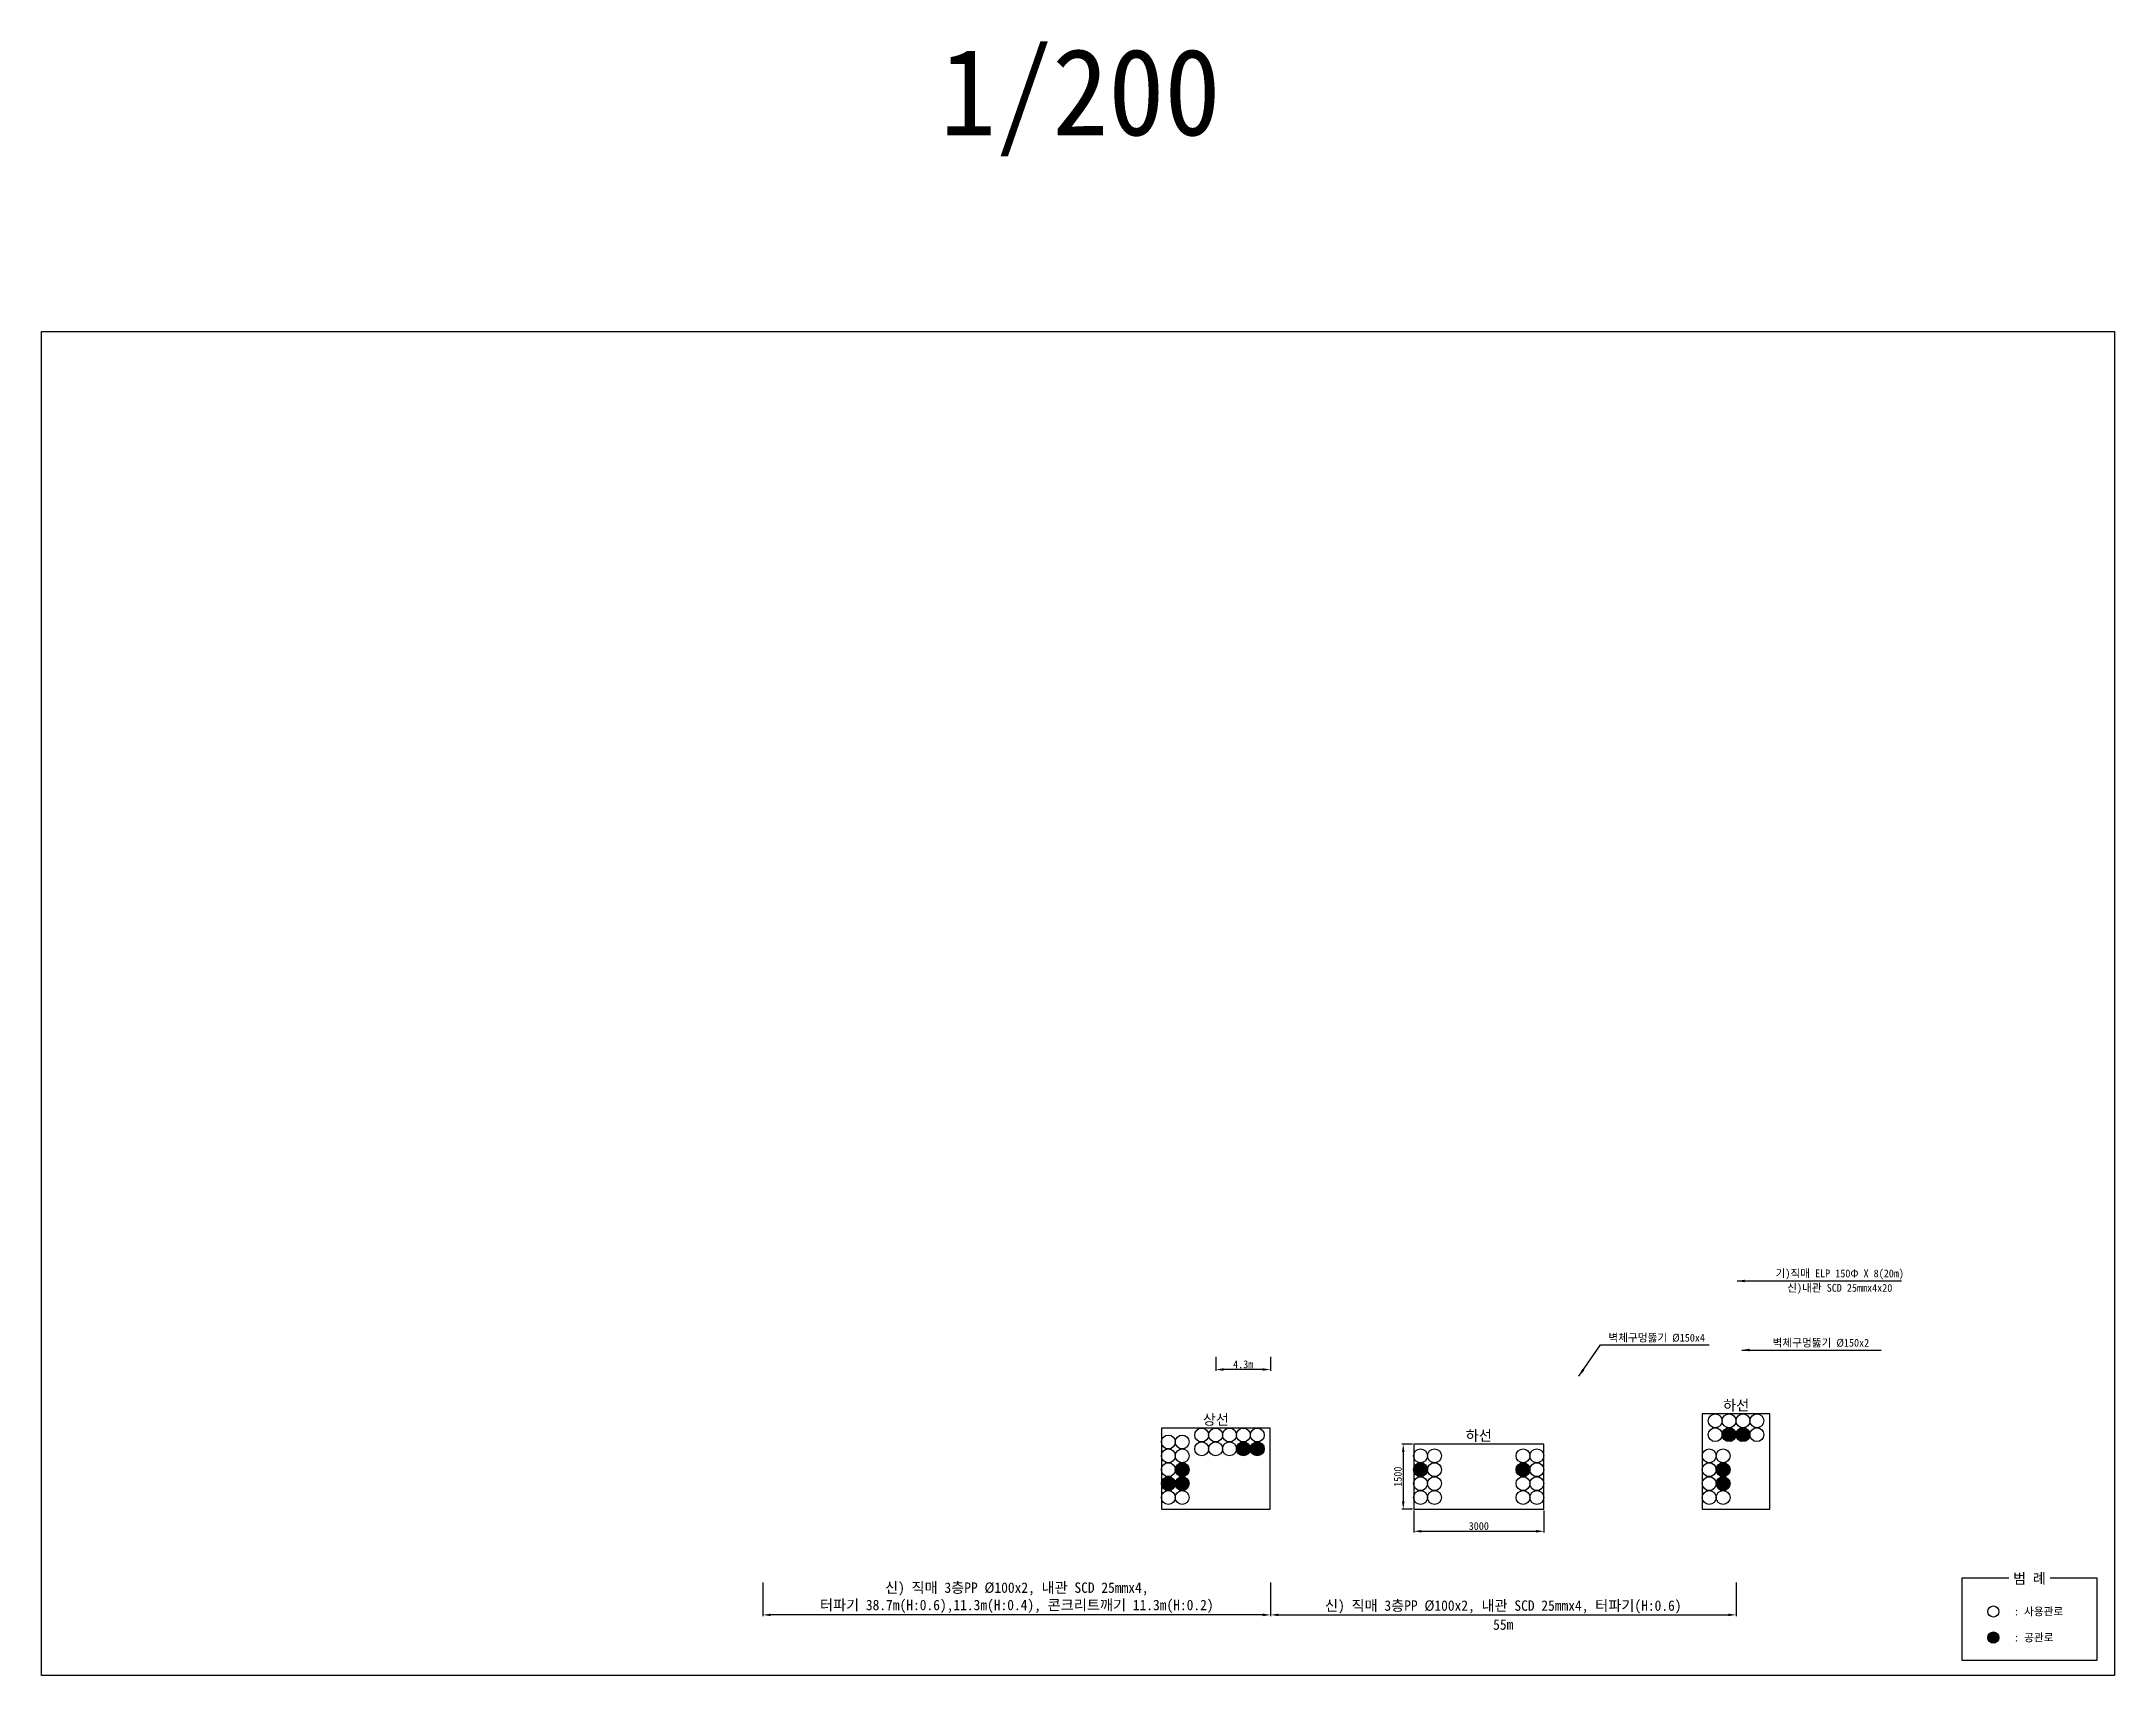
# Model space of a CAD drawing. Extents: x -212 to 226, y -69 to 145.
# Drawn here: x -212.2 to -53, y -5.2 to 121.5 of the extents above; entities that cross this region are included whole.
import ezdxf
from ezdxf.enums import TextEntityAlignment as Align

# ---------------------------------------------------------------- set-up
doc = ezdxf.new("R2010")
doc.units = 0
doc.header["$MEASUREMENT"] = 0
doc.layers.get('Defpoints').update_dxf_attribs({"linetype": 'CONTINUOUS'})
for name, color, linetype in [('TX-PAPR', 2, 'CONTINUOUS'), ('TZ-DIMS', 1, 'CONTINUOUS'), ('TZ-LEAL', 1, 'CONTINUOUS'), ('TZ-LEAT', 3, 'CONTINUOUS'), ('TZ-LINE', 7, 'CONTINUOUS'), ('TZ-TEX2', 3, 'CONTINUOUS'), ('TZ-TEXT', 6, 'CONTINUOUS')]:
    doc.layers.add(name, color=color, linetype=linetype)
doc.styles.get("Standard").update_dxf_attribs({"font": 'GulimChe.ttf'})
doc.dimstyles.new('D200', dxfattribs={"dimscale": 0.2, "dimtxt": 3, "dimasz": 3, "dimexe": 0.5, "dimexo": 0.5, "dimgap": 0.5, "dimtad": 1, "dimdec": 0, "dimzin": 1, "dimdsep": 46, "dimlunit": 6, "dimtxsty": 'Standard', "dimcen": 1, "dimclrd": 1, "dimclre": 1, "dimclrt": 3, "dimadec": 0, "dimazin": 0, "dimtfac": 1, "dimtdec": 0, "dimtix": 1, "dimtmove": 2, "dimatfit": 3, "dimfxl": 0, "dimtvp": 2, "dimlwd": -1, "dimlwe": -1, "dimarcsym": 0})

# ---------------------------------------------------------------- blocks, each defined once
blk = doc.blocks.new('*D3')
at = {"layer": 'Defpoints', "color": 0, "ltscale": 2}
for p in [(-106.8, 13.8), (-107.6, 8.8), (-106.8, 8.8)]:
    blk.add_point(p, dxfattribs=at)
at = {"layer": 'TZ-DIMS', "color": 1, "ltscale": 2}
for p, q in [((-106.9, 13.8), (-107.7, 13.8)), ((-107.6, 13.2), (-107.6, 9.4)), ((-106.9, 8.8), (-107.7, 8.8))]:
    blk.add_line(p, q, dxfattribs=at)
for points in [[(-107.7, 13.2), (-107.5, 13.2), (-107.6, 13.8)], [(-107.7, 9.4), (-107.5, 9.4), (-107.6, 8.8)]]:
    blk.add_solid(points, dxfattribs=at)
at = {"layer": 'TZ-DIMS', "color": 3, "ltscale": 2, "insert": (-108.01, 11.3), "char_height": 0.6, "attachment_point": 5, "rotation": 90}
blk.add_mtext('1500', dxfattribs=at)
blk = doc.blocks.new('*D4')
at = {"layer": 'Defpoints', "color": 0, "ltscale": 2}
for p in [(-106.8, 8.8), (-96.8, 8.8), (-96.8, 7.11)]:
    blk.add_point(p, dxfattribs=at)
at = {"layer": 'TZ-DIMS', "color": 1, "ltscale": 2}
for p, q in [((-106.8, 8.7), (-106.8, 7.01)), ((-96.8, 8.7), (-96.8, 7.01)), ((-106.2, 7.11), (-97.4, 7.11))]:
    blk.add_line(p, q, dxfattribs=at)
for points in [[(-106.2, 7.21), (-106.2, 7.01), (-106.8, 7.11)], [(-97.4, 7.21), (-97.4, 7.01), (-96.8, 7.11)]]:
    blk.add_solid(points, dxfattribs=at)
at = {"layer": 'TZ-DIMS', "color": 3, "ltscale": 2, "insert": (-101.8, 7.51), "char_height": 0.6, "attachment_point": 5}
blk.add_mtext('3000', dxfattribs=at)
blk = doc.blocks.new('*D5')
at = {"layer": 'Defpoints', "color": 0, "ltscale": 2}
for p in [(-121.99, 20.6), (-121.99, 19.53), (-117.79, 20.6)]:
    blk.add_point(p, dxfattribs=at)
at = {"layer": 'TZ-DIMS', "color": 1, "ltscale": 2}
for p, q in [((-121.99, 20.5), (-121.99, 19.43)), ((-118.39, 19.53), (-121.39, 19.53)), ((-117.79, 20.5), (-117.79, 19.43))]:
    blk.add_line(p, q, dxfattribs=at)
for points in [[(-121.39, 19.63), (-121.39, 19.43), (-121.99, 19.53)], [(-118.39, 19.63), (-118.39, 19.43), (-117.79, 19.53)]]:
    blk.add_solid(points, dxfattribs=at)
at = {"layer": 'TZ-DIMS', "color": 3, "ltscale": 2, "insert": (-119.89, 19.93), "char_height": 0.6, "width": 0.3945, "attachment_point": 5}
blk.add_mtext('4.3m', dxfattribs=at)
blk = doc.blocks.new('*D6')
at = {"layer": 'Defpoints', "color": 0, "ltscale": 2}
for p in [(-117.79, 3.28), (-82.04, 3.28), (-82.04, 0.69)]:
    blk.add_point(p, dxfattribs=at)
at = {"layer": 'TZ-TEXT', "color": 1, "ltscale": 2}
for p, q in [((-117.79, 3.18), (-117.79, 0.59)), ((-82.04, 3.18), (-82.04, 0.59)), ((-117.19, 0.69), (-82.64, 0.69))]:
    blk.add_line(p, q, dxfattribs=at)
for points in [[(-117.19, 0.79), (-117.19, 0.59), (-117.79, 0.69)], [(-82.64, 0.79), (-82.64, 0.59), (-82.04, 0.69)]]:
    blk.add_solid(points, dxfattribs=at)
at = {"layer": 'TZ-TEXT', "color": 3, "ltscale": 2, "insert": (-99.92, 1.3), "char_height": 0.8, "attachment_point": 5}
blk.add_mtext('{\\C6;신) 직매 3층PP Ø100x2, 내관 SCD 25mmx4, 터파기(H:0.6)}', dxfattribs=at)
blk = doc.blocks.new('*D7')
at = {"layer": 'Defpoints', "color": 0, "ltscale": 2}
for p in [(-156.77, 3.28), (-117.79, 3.28), (-156.77, 0.69)]:
    blk.add_point(p, dxfattribs=at)
at = {"layer": 'TZ-TEXT', "color": 1, "ltscale": 2}
for p, q in [((-156.77, 3.18), (-156.77, 0.59)), ((-117.79, 3.18), (-117.79, 0.59)), ((-118.39, 0.69), (-156.17, 0.69))]:
    blk.add_line(p, q, dxfattribs=at)
for points in [[(-156.17, 0.79), (-156.17, 0.59), (-156.77, 0.69)], [(-118.39, 0.79), (-118.39, 0.59), (-117.79, 0.69)]]:
    blk.add_solid(points, dxfattribs=at)
at = {"layer": 'TZ-TEXT', "color": 3, "ltscale": 2, "insert": (-137.28, 2.01), "char_height": 0.8, "attachment_point": 5}
blk.add_mtext('{\\C6;신) 직매 3층PP Ø100x2, 내관 SCD 25mmx4,\\P터파기 38.7m(H:0.6),11.3m(H:0.4), 콘크리트깨기 11.3m(H:0.2)}', dxfattribs=at)

msp = doc.modelspace()

# ---------------------------------------------------------------- hatches: boundary and pattern name
at = {"layer": 'TZ-LINE', "ltscale": 2}
h = msp.add_hatch(color=256, dxfattribs=at)
h.dxf.hatch_style = 1
h.paths.add_polyline_path([(-83.11, 14.53, 1), (-82.04, 14.53, 1)])
h = msp.add_hatch(color=256, dxfattribs=at)
h.dxf.hatch_style = 1
h.paths.add_polyline_path([(-82.04, 14.53, 1), (-80.98, 14.53, 1)])
h = msp.add_hatch(color=256, dxfattribs=at)
h.dxf.hatch_style = 1
h.paths.add_polyline_path([(-120.41, 13.44, 1), (-119.34, 13.44, 1)])
h = msp.add_hatch(color=256, dxfattribs=at)
h.dxf.hatch_style = 1
h.paths.add_polyline_path([(-119.34, 13.44, 1), (-118.28, 13.44, 1)])
h = msp.add_hatch(color=256, dxfattribs=at)
h.dxf.hatch_style = 1
h.paths.add_polyline_path([(-126.17, 10.77, 1), (-125.1, 10.77, 1)])
h = msp.add_hatch(color=256, dxfattribs=at)
h.dxf.hatch_style = 1
h.paths.add_polyline_path([(-125.1, 11.84, 1), (-124.04, 11.84, 1)])
h = msp.add_hatch(color=256, dxfattribs=at)
h.dxf.hatch_style = 1
h.paths.add_polyline_path([(-125.1, 10.77, 1), (-124.04, 10.77, 1)])
h = msp.add_hatch(color=256, dxfattribs=at)
h.dxf.hatch_style = 1
h.paths.add_polyline_path([(-106.8, 11.84, 1), (-105.74, 11.84, 1)])
h = msp.add_hatch(color=256, dxfattribs=at)
h.dxf.hatch_style = 1
h.paths.add_polyline_path([(-98.94, 11.84, 1), (-97.87, 11.84, 1)])
h = msp.add_hatch(color=256, dxfattribs=at)
h.dxf.hatch_style = 1
h.paths.add_polyline_path([(-83.57, 11.84, 1), (-82.5, 11.84, 1)])
h = msp.add_hatch(color=256, dxfattribs=at)
h.dxf.hatch_style = 1
h.paths.add_polyline_path([(-83.57, 10.77, 1), (-82.5, 10.77, 1)])
h = msp.add_hatch(color=256, dxfattribs=at)
h.dxf.hatch_style = 1
h.paths.add_polyline_path([(-62.7, -1.05, 1), (-61.85, -1.05, 1)])

# ---------------------------------------------------------------- linework, layer by layer
at = {"layer": 'TX-PAPR'}
msp.add_lwpolyline([(-212.18, 99.24), (-52.98, 99.24), (-52.98, -3.96), (-212.18, -3.96)], close=True, dxfattribs=at)
at = {"layer": 'TZ-LEAL', "elevation": 0.35}
msp.add_lwpolyline([(-92.44, 21.43), (-84.1, 21.43)], dxfattribs=at)
at = {"layer": 'TZ-LINE', "ltscale": 2, "elevation": 0.31}
for points in [[(-84.64, 8.8), (-79.45, 8.8), (-79.45, 16.13), (-84.64, 16.13)], [(-126.17, 8.8), (-117.82, 8.8), (-117.82, 15.04), (-126.17, 15.04)], [(-106.8, 8.8), (-96.8, 8.8), (-96.8, 13.8), (-106.8, 13.8)]]:
    msp.add_lwpolyline(points, close=True, dxfattribs=at)
msp.add_lwpolyline([(-61.09, 3.5), (-64.71, 3.5), (-64.71, -2.78), (-54.3, -2.78), (-54.3, 3.5), (-57.92, 3.5)], dxfattribs=at)
at = {"layer": 'TZ-LINE', "ltscale": 2}
for centre, radius in [((-83.64, 15.59, 0.31), 0.533), ((-82.58, 15.59, 0.31), 0.533), ((-81.51, 15.59, 0.31), 0.533), ((-80.44, 15.59, 0.31), 0.533), ((-125.64, 13.97, 0.31), 0.533), ((-124.57, 13.97, 0.31), 0.533), ((-123.08, 14.5, 0.31), 0.533), ((-122.01, 14.5, 0.31), 0.533), ((-120.94, 14.5, 0.31), 0.533), ((-119.88, 14.5, 0.31), 0.533), ((-118.81, 14.5, 0.31), 0.533), ((-83.64, 14.53, 0.31), 0.533), ((-82.58, 14.53, 0.31), 0.533), ((-81.51, 14.53, 0.31), 0.533), ((-80.44, 14.53, 0.31), 0.533), ((-125.64, 12.9, 0.31), 0.533), ((-124.57, 12.9, 0.31), 0.533), ((-123.08, 13.44, 0.31), 0.533), ((-122.01, 13.44, 0.31), 0.533), ((-120.94, 13.44, 0.31), 0.533), ((-119.88, 13.44, 0.31), 0.533), ((-118.81, 13.44, 0.31), 0.533), ((-106.27, 12.9, 0.31), 0.533), ((-105.2, 12.9, 0.31), 0.533), ((-98.4, 12.9, 0.31), 0.533), ((-97.34, 12.9, 0.31), 0.533), ((-84.1, 12.9, 0.31), 0.533), ((-83.04, 12.9, 0.31), 0.533), ((-125.64, 11.84, 0.31), 0.533), ((-125.64, 10.77, 0.31), 0.533), ((-124.57, 11.84, 0.31), 0.533), ((-124.57, 10.77, 0.31), 0.533), ((-106.27, 11.84, 0.31), 0.533), ((-106.27, 10.77, 0.31), 0.533), ((-105.2, 11.84, 0.31), 0.533), ((-105.2, 10.77, 0.31), 0.533), ((-98.4, 11.84, 0.31), 0.533), ((-98.4, 10.77, 0.31), 0.533), ((-97.34, 11.84, 0.31), 0.533), ((-97.34, 10.77, 0.31), 0.533), ((-84.1, 11.84, 0.31), 0.533), ((-84.1, 10.77, 0.31), 0.533), ((-83.04, 11.84, 0.31), 0.533), ((-83.04, 10.77, 0.31), 0.533), ((-125.64, 9.7, 0.31), 0.533), ((-124.57, 9.7, 0.31), 0.533), ((-106.27, 9.7, 0.31), 0.533), ((-105.2, 9.7, 0.31), 0.533), ((-98.4, 9.7, 0.31), 0.533), ((-97.34, 9.7, 0.31), 0.533), ((-84.1, 9.7, 0.31), 0.533), ((-83.04, 9.7, 0.31), 0.533), ((-62.28, 0.95, 0.31), 0.427), ((-62.28, -1.05, 0.31), 0.427)]:
    msp.add_circle(centre, radius, dxfattribs=at)

# ---------------------------------------------------------------- texts
at = {"layer": 'TZ-LEAT'}
msp.add_text('기)직매 ELP 150Φ X 8(20m)', height=0.6, dxfattribs=at).set_placement((-74.08, 26.88, 0.31), align=Align.MIDDLE)
at = {"layer": 'TZ-TEX2'}
for s, height, p in [('1/200', 6.667, (-132.4, 117.1)), ('상선', 0.8, (-121.99, 15.7, 0.31)), ('하선', 0.8, (-82.04, 16.79, 0.31)), ('하선', 0.8, (-101.8, 14.47, 0.31)), ('범 례', 0.8, (-59.51, 3.5, 0.31))]:
    msp.add_text(s, height=height, dxfattribs=at).set_placement(p, align=Align.MIDDLE)
for s, p in [(': 사용관로', (-60.7, 0.95, 0.31)), (': 공관로', (-60.7, -1.05, 0.31))]:
    msp.add_text(s, height=0.6, dxfattribs=at).set_placement(p, align=Align.MIDDLE_LEFT)
at = {"layer": 'TZ-TEXT'}
for s, p in [('신)내관 SCD 25mmx4x20', (-74.08, 25.77, 0.31)), ('벽체구멍뚫기 Ø150x4', (-88.14, 21.99, 0.35))]:
    msp.add_text(s, height=0.6, rotation=359.9482, dxfattribs=at).set_placement(p, align=Align.MIDDLE)
msp.add_text('벽체구멍뚫기 Ø150x2', height=0.6, rotation=359.9482, dxfattribs=at).set_placement((-79.24, 21.59, 0.31), align=Align.MIDDLE_LEFT)
at = {"layer": 'TZ-TEXT', "ltscale": 2, "insert": (-99.92, -0.06, 0.31), "char_height": 0.8, "attachment_point": 5}
msp.add_mtext('55m', dxfattribs=at)

# ---------------------------------------------------------------- dimensions: what is measured, and where the dimension line sits
at = {"layer": 'TZ-DIMS', "ltscale": 2}
for base, p1, p2, text, picture, middle in [((-121.99, 19.53, 0.31), (-117.79, 20.6, 0.31), (-121.99, 20.6, 0.31), '<>.3m', '*D5', (-119.89, 19.93, 0.31)), ((-96.8, 7.11, 0.31), (-106.8, 8.8, 0.31), (-96.8, 8.8, 0.31), '3000', '*D4', (-101.8, 7.51, 0.31))]:
    dim = msp.add_linear_dim(base=base, p1=p1, p2=p2, text=text, dimstyle='D200', dxfattribs=at)
    dim.commit()
    dim.dimension.update_dxf_attribs({"geometry": picture, "text_midpoint": middle})
dim = msp.add_linear_dim(base=(-107.6, 8.8, 0.46), p1=(-106.8, 13.8, 0.46), p2=(-106.8, 8.8, 0.46), angle=90, text='1500', dimstyle='D200', dxfattribs=at)
dim.commit()
dim.dimension.update_dxf_attribs({"geometry": '*D3', "text_midpoint": (-108.01, 11.3, 0.46)})
at = {"layer": 'TZ-TEXT', "ltscale": 2}
for base, p2, text, picture, middle in [((-156.77, 0.69, 0.31), (-156.77, 3.28, 0.31), '{\\C6;신) 직매 3층PP Ø100x2, 내관 SCD 25mmx4,\\P터파기 38.7m(H:0.6),11.3m(H:0.4), 콘크리트깨기 11.3m(H:0.2)}', '*D7', (-137.28, 2.01, 0.31)), ((-82.04, 0.69, 0.31), (-82.04, 3.28, 0.31), '{\\C6;신) 직매 3층PP Ø100x2, 내관 SCD 25mmx4, 터파기(H:0.6)}', '*D6', (-99.92, 1.3, 0.31))]:
    dim = msp.add_linear_dim(base=base, p1=(-117.79, 3.28, 0.31), p2=p2, text=text, dimstyle='D200', override={"dimtxt": 4}, dxfattribs=at)
    dim.commit()
    dim.dimension.update_dxf_attribs({"geometry": picture, "text_midpoint": middle})

# ---------------------------------------------------------------- leaders
at = {"layer": 'TZ-LEAL'}
for points in [[(-81.97, 26.33, 0.31), (-69.33, 26.33)], [(-94.12, 19.03, 0.35), (-92.44, 21.43, 0.04)], [(-81.61, 21.03, 0.31), (-70.9, 21.03, 0)]]:
    msp.add_leader(points, dimstyle='D200', dxfattribs=at)

doc.saveas('drawing.dxf')
